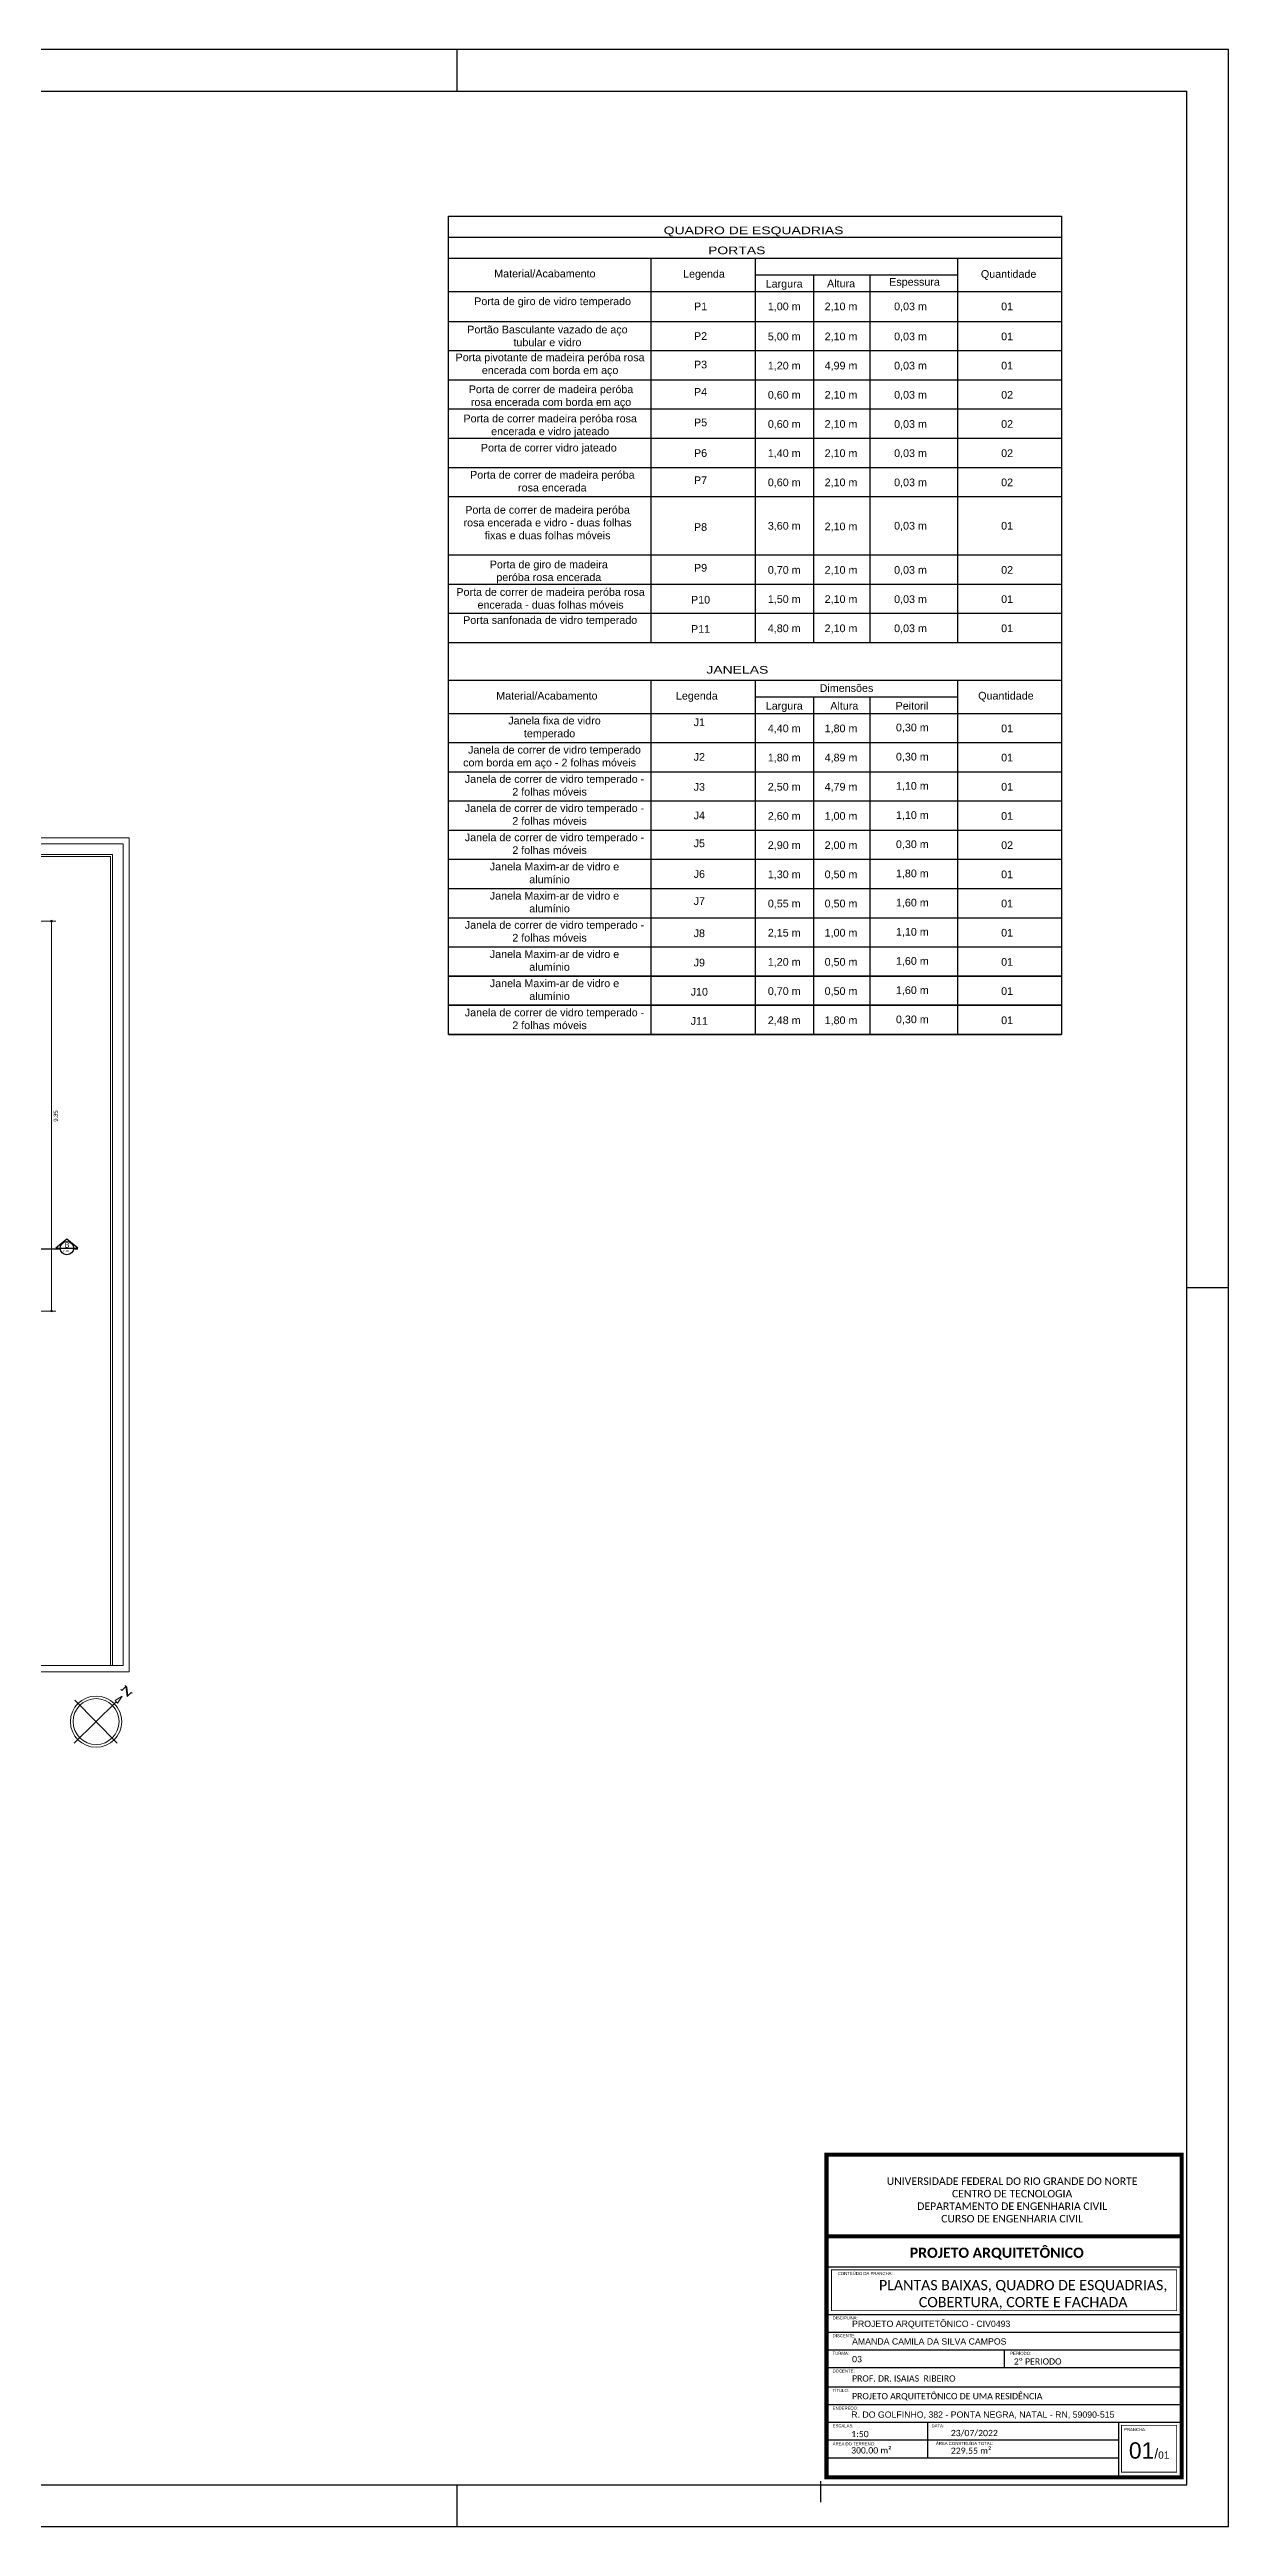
# Model space of a CAD drawing. Header units: millimetres. Extents: x 13 to 97.1, y 11.9 to 71.3.
# Drawn here: x 68.8 to 97.1, y 11.9 to 71.3 of the extents above; entities that cross this region are included whole.
import ezdxf
from ezdxf.enums import TextEntityAlignment as Align

# ---------------------------------------------------------------- set-up
doc = ezdxf.new("R2010")
doc.units = ezdxf.units.MM
for name, color, linetype, lineweight in [('COTAS', 7, 'Continuous', 13), ('TEXTO AMBIENTE', 7, 'Continuous', 30), ('TRAÇO FINO', 7, 'Continuous', 13)]:
    doc.layers.add(name, color=color, linetype=linetype, lineweight=lineweight)
doc.layers.add('LINHA DE CORTE', color=2, linetype='Continuous')
doc.styles.add('COTA', font='arial.ttf', dxfattribs={"height": 0.15})
doc.styles.get("Standard").update_dxf_attribs({"font": 'arial.ttf'})
doc.styles.add('STYLE2', font='stylu.ttf', dxfattribs={"height": 0.05})
doc.dimstyles.new('Cota Projetos Arquitetônicos', dxfattribs={"dimtxt": 0.1, "dimasz": 0.04, "dimexe": 0.1, "dimexo": 0.05, "dimgap": 0.05, "dimtad": 4, "dimzin": 4, "dimdsep": 46, "dimtxsty": 'Standard', "dimblk": 'DOTBLANK', "dimcen": 0.09, "dimclrd": 7, "dimclre": 7, "dimclrt": 7, "dimadec": 0, "dimazin": 0, "dimtfac": 1, "dimtmove": 2, "dimatfit": 3, "dimfxl": 1, "dimtolj": 1, "dimtzin": 0, "dimlwd": 13, "dimlwe": 13, "dimarcsym": 0})

# ---------------------------------------------------------------- blocks, each defined once
blk = doc.blocks.new('_DotBlank')
at = {"color": 0, "linetype": 'ByBlock', "lineweight": -2}
blk.add_line((-0.5, 0), (-1, 0), dxfattribs=at)
blk.add_circle((0, 0), 0.5, dxfattribs=at)
blk = doc.blocks.new('*D368')
at = {"layer": 'COTAS', "color": 7, "linetype": 'Continuous', "lineweight": 13, "transparency": 16777216}
for p, q in [((68.266, 50.363), (68.952, 50.363)), ((68.852, 50.323), (68.852, 41.053)), ((68.266, 41.013), (68.952, 41.013))]:
    blk.add_line(p, q, dxfattribs=at)
at = {"layer": 'Defpoints', "color": 0, "transparency": 16777216}
for p in [(68.216, 50.363), (68.216, 41.013), (68.852, 41.013)]:
    blk.add_point(p, dxfattribs=at)
at = {"layer": 'COTAS', "color": 7, "lineweight": 13, "transparency": 16777216, "xscale": 0.04, "yscale": 0.04, "zscale": 0.04}
for p, rotation in [((68.852, 50.363), 90), ((68.852, 41.013), 270)]:
    blk.add_blockref('_DotBlank', p, dxfattribs=dict(at, rotation=rotation))
at = {"layer": 'COTAS', "color": 7, "transparency": 16777216, "insert": (68.953, 45.688), "char_height": 0.1, "attachment_point": 5, "rotation": 90}
blk.add_mtext('\\A1;9.35', dxfattribs=at)

msp = doc.modelspace()

# ---------------------------------------------------------------- linework, layer by layer
for p, q in [((97.07, 71.265), (14.47, 71.265)), ((78.57, 71.265), (78.57, 70.265)), ((97.07, 11.865), (97.07, 71.265)), ((15.47, 70.265), (96.07, 70.265)), ((96.07, 12.865), (96.07, 70.265)), ((78.37, 67.265), (93.07, 67.265)), ((78.37, 60.545), (78.37, 67.265)), ((93.07, 67.265), (93.07, 60.545)), ((78.37, 66.765), (93.07, 66.765)), ((78.37, 66.265), (93.07, 66.265)), ((83.22, 66.265), (83.22, 57.045)), ((85.72, 66.265), (85.72, 57.045)), ((90.57, 66.265), (90.57, 57.045)), ((78.37, 65.465), (93.07, 65.465)), ((85.72, 65.865), (90.57, 65.865)), ((87.122, 65.865), (87.122, 57.045)), ((88.469, 65.865), (88.469, 57.045)), ((78.37, 64.745), (93.07, 64.745)), ((78.37, 64.045), (93.07, 64.045)), ((78.37, 63.345), (93.07, 63.345)), ((78.37, 62.645), (93.07, 62.645)), ((78.37, 61.945), (93.07, 61.945)), ((78.37, 61.245), (93.07, 61.245)), ((78.37, 60.545), (93.07, 60.545)), ((78.37, 47.645), (78.37, 60.545)), ((93.07, 60.545), (93.07, 47.645)), ((78.37, 59.145), (93.07, 59.145)), ((78.37, 58.445), (93.07, 58.445)), ((78.37, 57.745), (93.07, 57.745)), ((78.37, 57.045), (93.07, 57.045)), ((78.37, 56.145), (93.07, 56.145)), ((78.37, 56.145), (93.07, 56.145)), ((83.22, 56.145), (83.22, 47.645)), ((85.72, 56.145), (85.72, 47.645)), ((90.57, 56.145), (90.57, 47.645)), ((78.37, 55.345), (93.07, 55.345)), ((85.72, 55.745), (90.57, 55.745)), ((87.122, 55.745), (87.122, 47.645)), ((88.469, 55.745), (88.469, 47.645)), ((78.37, 54.645), (93.07, 54.645)), ((78.37, 53.945), (93.07, 53.945)), ((78.37, 53.245), (93.07, 53.245)), ((78.37, 52.545), (93.07, 52.545)), ((78.37, 51.845), (93.07, 51.845)), ((78.37, 51.145), (93.07, 51.145)), ((78.37, 50.445), (93.07, 50.445)), ((78.37, 49.745), (93.07, 49.745)), ((78.37, 49.045), (93.07, 49.045)), ((78.37, 49.045), (93.07, 49.045)), ((78.37, 48.345), (93.07, 48.345)), ((78.37, 48.345), (93.07, 48.345)), ((78.37, 48.345), (93.07, 48.345)), ((78.37, 47.645), (93.07, 47.645)), ((97.07, 41.565), (96.07, 41.565)), ((87.432, 18.091), (95.949, 18.091)), ((87.432, 16.951), (95.949, 16.951)), ((87.432, 16.526), (95.949, 16.526)), ((87.432, 16.102), (95.949, 16.102)), ((91.691, 16.102), (91.691, 15.678)), ((87.432, 15.678), (95.949, 15.678)), ((87.432, 15.214), (95.949, 15.214)), ((87.432, 14.79), (95.949, 14.79)), ((87.432, 14.366), (94.432, 14.366)), ((89.857, 14.366), (89.857, 13.942)), ((94.432, 14.366), (95.949, 14.366)), ((94.432, 14.366), (94.432, 13.006)), ((87.432, 13.942), (94.432, 13.942)), ((89.857, 13.942), (89.857, 13.517)), ((87.432, 13.508), (94.432, 13.508)), ((15.47, 12.865), (96.07, 12.865)), ((78.57, 12.865), (78.57, 11.865)), ((87.289, 12.95), (87.289, 12.45)), ((12.97, 11.865), (97.07, 11.865))]:
    msp.add_line(p, q)
for points in [[(78.37, 49.045), (93.07, 49.045), (93.07, 49.045), (78.37, 49.045)], [(78.37, 48.345), (93.07, 48.345), (93.07, 48.345), (78.37, 48.345)], [(78.37, 48.345), (93.07, 48.345), (93.07, 48.345), (78.37, 48.345)], [(78.37, 47.645), (93.07, 47.645), (93.07, 47.645), (78.37, 47.645)]]:
    msp.add_lwpolyline(points, close=True)
for points, const_width in [([(87.432, 13.045), (95.949, 13.045), (95.949, 20.783), (87.432, 20.783), (87.432, 13.045), (95.949, 13.045)], 0.0979), ([(87.432, 18.825), (95.949, 18.825)], 0.0979), ([(95.827, 17.039), (87.554, 17.039), (87.554, 18.018), (95.827, 18.018), (95.827, 17.039), (93.012, 17.039)], 0.0196), ([(94.506, 14.145), (94.506, 13.166), (95.827, 13.166), (95.827, 14.292), (94.505, 14.292), (94.506, 13.166)], 0.0196)]:
    msp.add_lwpolyline(points, dxfattribs=dict(const_width=const_width))
for centre in [(90.198, 18.017), (94.506, 14.292)]:
    msp.add_arc(centre, 0.000245, 90, 180)
at = {"layer": 'LINHA DE CORTE'}
for p, q in [((56.984, 42.508), (68.852, 42.508)), ((68.852, 42.508), (69.062, 42.508)), ((69.22, 42.733), (68.955, 42.522)), ((68.955, 42.522), (69.378, 42.522)), ((69.485, 42.522), (69.22, 42.733)), ((69.378, 42.522), (69.485, 42.522)), ((69.378, 42.508), (69.485, 42.508))]:
    msp.add_line(p, q, dxfattribs=at)
msp.add_circle((69.22, 42.522), 0.159, dxfattribs=at)
at = {"layer": 'TRAÇO FINO'}
for p, q in [((70.716, 52.363), (55.716, 52.363)), ((70.716, 32.363), (70.716, 52.363)), ((70.566, 52.213), (55.866, 52.213)), ((70.316, 51.963), (56.116, 51.963)), ((70.266, 51.913), (56.166, 51.913)), ((70.266, 32.513), (70.266, 51.913)), ((70.316, 32.513), (70.316, 51.963)), ((70.566, 32.513), (70.566, 52.213)), ((67.816, 32.513), (70.566, 32.513)), ((67.816, 32.363), (70.716, 32.363)), ((70.404, 31.639), (69.395, 30.652)), ((69.414, 31.681), (70.427, 30.646)), ((70.375, 31.67), (70.544, 31.776)), ((70.404, 31.639), (70.375, 31.67)), ((70.404, 31.639), (70.433, 31.609)), ((70.433, 31.609), (70.544, 31.776)), ((70.534, 31.914), (70.514, 31.934)), ((70.514, 31.934), (70.544, 31.924)), ((70.633, 32.011), (70.534, 31.914)), ((70.615, 32.029), (70.655, 31.99)), ((70.615, 32.029), (70.624, 32.002)), ((70.633, 32.011), (70.667, 31.772)), ((70.644, 32.001), (70.674, 31.779)), ((70.655, 31.99), (70.684, 31.788)), ((70.764, 31.868), (70.667, 31.772)), ((70.754, 31.858), (70.784, 31.847)), ((70.764, 31.868), (70.784, 31.847))]:
    msp.add_line(p, q, dxfattribs=at)
for centre, radius in [((69.919, 31.165), 0.615), ((69.92, 31.168), 0.55)]:
    msp.add_circle(centre, radius, dxfattribs=at)

# ---------------------------------------------------------------- texts
at = {"width": 1.3}
for s, p in [('QUADRO DE ESQUADRIAS', (83.529, 66.836)), ('PORTAS', (84.593, 66.356)), ('JANELAS', (84.552, 56.299))]:
    msp.add_text(s, height=0.1841, dxfattribs=at).set_placement(p)
for s, p in [('Material/Acabamento', (79.466, 65.8)), ('Legenda', (83.994, 65.794)), ('Quantidade', (91.135, 65.791)), ('Largura', (85.975, 65.558)), ('Altura', (87.446, 65.563)), ('Espessura', (88.936, 65.601)), ('Material/Acabamento', (79.514, 55.677)), ('Legenda', (83.823, 55.677)), ('Dimensões', (87.269, 55.861)), ('Quantidade', (91.07, 55.677)), ('Largura', (85.977, 55.435)), ('Altura', (87.524, 55.435)), ('Peitoril', (89.09, 55.435))]:
    msp.add_text(s, height=0.1841).set_placement(p)
for s, p in [('P1', (84.413, 65.013)), ('1,00 m', (86.419, 65.013)), ('2,10 m', (87.781, 65.013)), ('0,03 m', (89.447, 65.013)), ('01', (91.763, 65.013)), ('P2', (84.413, 64.302)), ('5,00 m', (86.419, 64.293)), ('2,10 m', (87.781, 64.293)), ('0,03 m', (89.447, 64.293)), ('01', (91.763, 64.293)), ('P3', (84.413, 63.619)), ('1,20 m', (86.419, 63.593)), ('4,99 m', (87.781, 63.593)), ('0,03 m', (89.447, 63.593)), ('01', (91.763, 63.593)), ('P4', (84.413, 62.964)), ('0,60 m', (86.419, 62.893)), ('2,10 m', (87.781, 62.893)), ('0,03 m', (89.447, 62.893)), ('02', (91.763, 62.893)), ('P5', (84.413, 62.23)), ('0,60 m', (86.419, 62.193)), ('2,10 m', (87.781, 62.193)), ('0,03 m', (89.447, 62.193)), ('02', (91.763, 62.193)), ('P6', (84.413, 61.496)), ('1,40 m', (86.419, 61.493)), ('2,10 m', (87.781, 61.493)), ('0,03 m', (89.447, 61.493)), ('02', (91.763, 61.493)), ('P7', (84.413, 60.845)), ('0,60 m', (86.419, 60.793)), ('2,10 m', (87.781, 60.793)), ('0,03 m', (89.447, 60.793)), ('02', (91.763, 60.793)), ('P8', (84.413, 59.722)), ('3,60 m', (86.419, 59.752)), ('2,10 m', (87.781, 59.737)), ('0,03 m', (89.447, 59.753)), ('01', (91.763, 59.752)), ('P9', (84.413, 58.745)), ('0,70 m', (86.419, 58.693)), ('2,10 m', (87.781, 58.693)), ('0,03 m', (89.447, 58.693)), ('02', (91.763, 58.693)), ('P10', (84.413, 57.978)), ('1,50 m', (86.419, 57.993)), ('2,10 m', (87.781, 57.993)), ('0,03 m', (89.447, 57.993)), ('01', (91.763, 57.993)), ('P11', (84.413, 57.278)), ('4,80 m', (86.419, 57.293)), ('2,10 m', (87.781, 57.293)), ('0,03 m', (89.447, 57.293)), ('01', (91.763, 57.293)), ('J1', (84.383, 55.04)), ('4,40 m', (86.419, 54.893)), ('1,80 m', (87.781, 54.893)), ('0,30 m', (89.491, 54.915)), ('01', (91.763, 54.893)), ('J2', (84.383, 54.209)), ('1,80 m', (86.419, 54.193)), ('4,89 m', (87.781, 54.193)), ('0,30 m', (89.491, 54.215)), ('01', (91.763, 54.193)), ('J3', (84.383, 53.49)), ('2,50 m', (86.419, 53.493)), ('4,79 m', (87.781, 53.493)), ('1,10 m', (89.491, 53.515)), ('01', (91.763, 53.493)), ('J4', (84.383, 52.805)), ('2,60 m', (86.419, 52.793)), ('1,00 m', (87.781, 52.793)), ('1,10 m', (89.491, 52.815)), ('01', (91.763, 52.793)), ('J5', (84.383, 52.137)), ('2,90 m', (86.419, 52.093)), ('2,00 m', (87.781, 52.093)), ('0,30 m', (89.491, 52.115)), ('02', (91.763, 52.093)), ('J6', (84.383, 51.401)), ('1,30 m', (86.419, 51.393)), ('0,50 m', (87.781, 51.393)), ('1,80 m', (89.491, 51.415)), ('01', (91.763, 51.393)), ('J7', (84.383, 50.75)), ('0,55 m', (86.419, 50.693)), ('0,50 m', (87.781, 50.693)), ('1,60 m', (89.491, 50.715)), ('01', (91.763, 50.693)), ('J8', (84.383, 49.98)), ('2,15 m', (86.419, 49.993)), ('1,00 m', (87.781, 49.993)), ('1,10 m', (89.491, 50.015)), ('01', (91.763, 49.993)), ('J9', (84.383, 49.277)), ('1,20 m', (86.419, 49.293)), ('0,50 m', (87.781, 49.293)), ('1,60 m', (89.491, 49.315)), ('01', (91.763, 49.293)), ('J10', (84.383, 48.577)), ('0,70 m', (86.419, 48.593)), ('0,50 m', (87.781, 48.593)), ('1,60 m', (89.491, 48.615)), ('01', (91.763, 48.593)), ('J11', (84.383, 47.877)), ('2,48 m', (86.419, 47.893)), ('1,80 m', (87.781, 47.893)), ('0,30 m', (89.491, 47.915)), ('01', (91.763, 47.893))]:
    msp.add_text(s, height=0.1841).set_placement(p, align=Align.CENTER)
at = {"char_height": 0.1841}
for s, width, heights, insert, attachment_point in [('\\pxqc;Porta de giro de vidro temperado', 3.99766, [0.628], (78.867, 65.32), 1), ('\\pxqc;Portão Basculante vazado de aço tubular e vidro', 4.64594, [0.594], (78.419, 64.642), 1), ('\\pxqc;Porta pivotante de madeira peróba rosa encerada com borda em aço', 4.72899, [0.632], (78.441, 63.975), 1), ('\\pxqc,t18;Porta de correr de madeira peróba rosa encerada com borda em aço', 4.49771, [0.558], (78.579, 63.209), 1), ('\\pxqc;Porta de correr madeira peróba rosa encerada e vidro jateado', 4.48847, [0.594], (78.564, 62.509), 1), ('\\pxqc;Porta de correr vidro jateado', 3.50823, [0], (79.021, 61.809), 1), ('\\pxqc;Porta de correr de madeira peróba rosa encerada', 4.17608, [0.557], (78.772, 61.158), 1), ('\\pxqc;Porta de correr de madeira peróba rosa encerada e vidro - duas folhas fixas e duas folhas móveis', 4.43367, [0.976], (78.528, 60.319), 1), ('\\pxqc;Porta de giro de madeira peróba rosa encerada', 3.50823, [0], (79.021, 59.009), 1), ('\\pxqc;Porta de correr de madeira peróba rosa encerada - duas folhas móveis', 4.72329, [0.571], (78.455, 58.348), 1), ('\\pxqc;Porta sanfonada de vidro temperado', 4.4654, [0.567], (78.575, 57.676), 1), ('\\pxi1.28246;Janela fixa de vidro temperado', 3.50823, [0], (80.793, 55.264), 2), ('\\pxi1.28246;Janela de correr de vidro temperado com borda em aço - 2 folhas móveis', 4.7246, [0.635], (80.793, 54.564), 2), ('\\pxi1.28246;Janela de correr de vidro temperado - 2 folhas móveis', 4.7246, [0.635], (80.793, 53.864), 2), ('\\pxi1.28246;Janela de correr de vidro temperado - 2 folhas móveis', 4.7246, [0.635], (80.793, 53.164), 2), ('\\pxi1.28246;Janela de correr de vidro temperado - 2 folhas móveis', 4.7246, [0.635], (80.793, 52.464), 2), ('\\pxi1.28246;Janela Maxim-ar de vidro e alumínio', 3.50823, [0], (80.793, 51.764), 2), ('\\pxi1.28246;Janela Maxim-ar de vidro e alumínio', 3.50823, [0], (80.793, 51.064), 2), ('\\pxi1.28246;Janela de correr de vidro temperado - 2 folhas móveis', 4.7246, [0.635], (80.793, 50.364), 2), ('\\pxi1.28246;Janela Maxim-ar de vidro e alumínio', 3.50823, [0], (80.793, 49.664), 2), ('\\pxi1.28246;Janela Maxim-ar de vidro e alumínio', 3.50823, [0], (80.793, 48.964), 2), ('\\pxi1.28246;Janela de correr de vidro temperado - 2 folhas móveis', 4.7246, [0.635], (80.793, 48.264), 2)]:
    msp.add_mtext_dynamic_manual_height_columns(s, width=width, gutter_width=12.5, heights=heights, dxfattribs=dict(at, insert=insert, attachment_point=attachment_point))
at = {"attachment_point": 1, "style": 'COTA'}
for s, insert, char_height, width in [('\\pxsm1,qc;{\\fCalibri|b0|i0|c0|p34;UNIVERSIDADE FEDERAL DO RIO GRANDE DO NORTE \\PCENTRO DE TECNOLOGIA\\PDEPARTAMENTO DE ENGENHARIA CIVIL\\PCURSO DE ENGENHARIA CIVIL}', (88.389, 20.236), 0.18, 6.98852), ('{\\fCalibri|b1|i0|c0|p34;PROJETO ARQUITETÔNICO}', (89.431, 18.552), 0.24476, 5.41045), ('CONTEÚDO DA PRANCHA:', (87.702, 17.969), 0.07343, 5.41045), ('DISCIPLINA:', (87.58, 16.902), 0.07343, 5.41045), ('TURMA:', (87.58, 16.053), 0.0734, 5.41045), ('DISCENTE:', (87.58, 16.477), 0.0734, 5.41045), ('PERÍODO:', (91.839, 16.053), 0.0734, 5.41045), ('DOCENTE:', (87.58, 15.629), 0.0734, 5.41045), ('TÍTULO:', (87.58, 15.165), 0.0734, 5.41045), ('ENDEREÇO:', (87.58, 14.741), 0.0734, 5.41045), ('ESCALAS:', (87.58, 14.317), 0.0734, 5.41045), ('DATA:', (89.951, 14.317), 0.0734, 5.41045), ('ÁREA DO TERRENO:', (87.58, 13.883), 0.07343, 5.41045), ('ÁREA CONSTRUÍDA TOTAL:', (90.057, 13.893), 0.07343, 5.30443), ('PRANCHA:', (94.566, 14.226), 0.0734, 5.41045), ('{\\H2.6667x;01\\H0.625x;/\\H0.70002x;01}', (94.683, 13.883), 0.14685, 10.82089)]:
    msp.add_mtext(s, dxfattribs=dict(at, insert=insert, char_height=char_height, width=width))
at = {"char_height": 0.15, "width": 10.82089, "attachment_point": 1}
for s, insert in [('PROJETO ARQUITETÔNICO - CIV0493', (88.046, 16.801)), ('{\\C2;AMANDA CAMILA DA SILVA CAMPOS}', (88.046, 16.377)), ('{\\fCalibri|b0|i0|c0|p34;\\C2;03}', (88.046, 15.953)), ('{\\fCalibri|b0|i0|c0|p34;PROF. DR. ISAIAS  RIBEIRO }', (88.046, 15.489)), ('{\\fCalibri|b0|i0|c0|p34;\\C2;2º PERIODO}', (91.924, 15.897)), ('{\\fCalibri|b0|i0|c0|p34;PROJETO ARQUITETÔNICO DE UMA RESIDÊNCIA}', (88.046, 15.065)), ('R. DO GOLFINHO, 382 - PONTA NEGRA, NATAL - RN, 59090-515', (88.026, 14.623)), ('300{\\fCalibri|b0|i0|c0|p34;.00 m²}', (88.026, 13.765)), ('{\\fCalibri|b0|i0|c0|p34;1:50}', (88.026, 14.157)), ('{\\fCalibri|b0|i0|c0|p34;23/07/2022 }', (90.413, 14.181)), ('{\\fCalibri|b0|i0|c0|p34;229.55 m²}', (90.413, 13.757))]:
    msp.add_mtext(s, dxfattribs=dict(at, insert=insert))
at = {"layer": 'LINHA DE CORTE', "style": 'STYLE2'}
for s, height, p in [('P.00', 0.05, (69.128, 42.429)), ('B', 0.12, (69.172, 42.536))]:
    msp.add_text(s, height=height, dxfattribs=at).set_placement(p)
at = {"layer": 'TEXTO AMBIENTE', "ltscale": 0.06, "insert": (88.542, 17.776), "char_height": 0.24476, "attachment_point": 1}
msp.add_mtext_dynamic_manual_height_columns('\\pxqc;{\\fCalibri|b0|i0|c0|p34;PLANTAS BAIXAS, QUADRO DE ESQUADRIAS, COBERTURA, CORTE E FACHADA}', width=7.21204, gutter_width=0.75, heights=[0.838], dxfattribs=at)

# ---------------------------------------------------------------- dimensions: what is measured, and where the dimension line sits
at = {"layer": 'COTAS'}
dim = msp.add_linear_dim(base=(68.852, 41.013), p1=(68.216, 50.363), p2=(68.216, 41.013), angle=90, dimstyle='Cota Projetos Arquitetônicos', dxfattribs=at)
dim.commit()
dim.dimension.update_dxf_attribs({"geometry": '*D368', "text_midpoint": (68.953, 45.688)})

doc.saveas('drawing.dxf')
